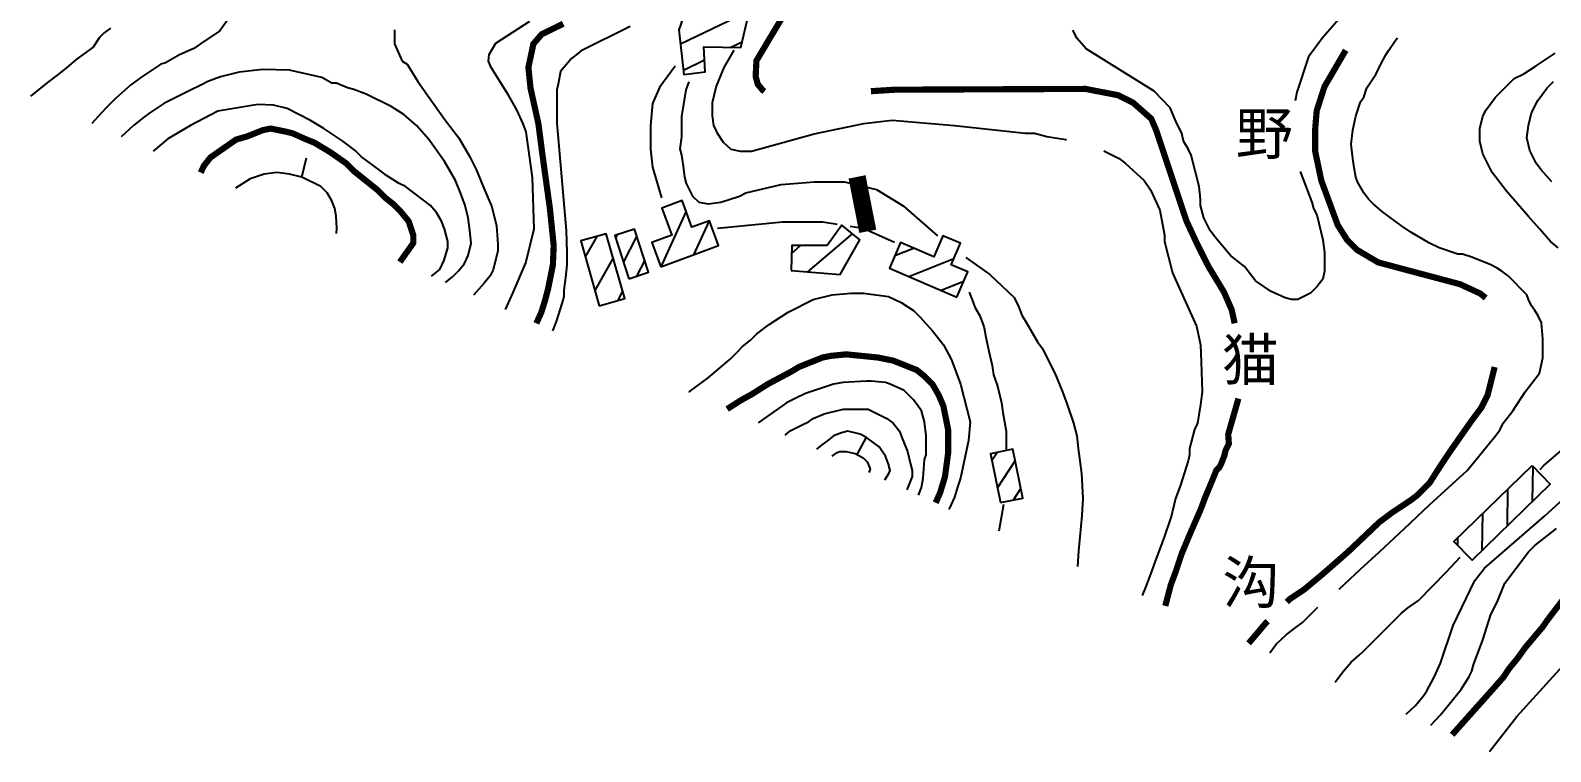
# Model space of a CAD drawing. Extents: x 35515948 to 35520624, y 3302916 to 3308279.
# Drawn here: x 35516774 to 35517389, y 3303510 to 3303802 of the extents above; entities that cross this region are included whole.
import ezdxf

# ---------------------------------------------------------------- set-up
doc = ezdxf.new("R2010")
doc.units = 0
doc.header["$LTSCALE"] = 10000
doc.header["$MEASUREMENT"] = 0
doc.layers.get('0').update_dxf_attribs({"linetype": 'CONTINUOUS'})
for name, color, linetype in [('2112', 7, 'CONTINUOUS'), ('2113', 7, 'CONTINUOUS'), ('8130', 34, 'CONTINUOUS'), ('HY_DX_DGXZ', 3, 'CONTINUOUS')]:
    doc.layers.add(name, color=color, linetype=linetype)
doc.styles.add('仿宋体', font='')
doc.styles.get('仿宋体').set_extended_font_data('文鼎CS仿宋体')

# ---------------------------------------------------------------- blocks, each defined once
blk = doc.blocks.new('1002')
blk.add_lwpolyline([(0, 0), (0.8, 0)])

msp = doc.modelspace()

# ---------------------------------------------------------------- linework, layer by layer
at = {"layer": '2112', "linetype": 'Continuous', "ltscale": 0.005, "const_width": 7, "flags": 128}
msp.add_lwpolyline([(35517112.83, 3303720.81), (35517108.49, 3303742.85)], dxfattribs=at)
at = {"layer": '2113', "linetype": 'Continuous', "ltscale": 0.005}
for p, q in [((35517062.7, 3303808.94), (35517037.04, 3303796.54)), ((35517061.93, 3303797.46), (35517057.45, 3303795.3)), ((35517046.69, 3303790.09), (35517038.18, 3303785.98)), ((35517029.13, 3303706.39), (35517039.36, 3303728.64)), ((35517010.78, 3303718.04), (35517011.48, 3303719.4)), ((35517042.36, 3303711.29), (35517048.69, 3303725.06)), ((35517088.55, 3303704.39), (35517106.61, 3303719.81)), ((35517003.07, 3303718.72), (35516998.47, 3303710.48)), ((35517013.95, 3303708.17), (35517019.37, 3303718.72)), ((35517082.02, 3303711.97), (35517085.66, 3303715.08)), ((35517123.78, 3303710.96), (35517131.31, 3303713.98)), ((35517143.08, 3303718.68), (35517143.51, 3303718.86)), ((35517009.73, 3303710.12), (35517002.33, 3303696.87)), ((35517019.37, 3303702.69), (35517022.54, 3303708.85)), ((35517129.51, 3303702.49), (35517147.66, 3303709.74)), ((35517013.59, 3303696.52), (35517011.45, 3303692.68)), ((35517142.51, 3303696.91), (35517151.7, 3303700.59)), ((35517163.1, 3303628.07), (35517165.16, 3303631.19)), ((35517165.38, 3303616.9), (35517172.57, 3303627.79)), ((35517381.95, 3303611.37), (35517382.17, 3303625.58)), ((35517171.79, 3303611.98), (35517174.85, 3303616.62)), ((35517371.8, 3303601.52), (35517372.03, 3303616.43)), ((35517361.65, 3303591.68), (35517361.88, 3303606.59)), ((35517351.68, 3303593.63), (35517351.72, 3303596.74))]:
    msp.add_line(p, q, dxfattribs=at)
for points in [[(35517045.13, 3303827.48), (35517036.4, 3303802.44), (35517038.36, 3303784.3), (35517046.95, 3303785.34), (35517046.39, 3303795.46), (35517061.4, 3303795.24), (35517064.53, 3303808.43), (35517050.99, 3303812.21), (35517055.33, 3303825.05)], [(35517029.03, 3303706.35), (35517052.41, 3303715.01), (35517048.69, 3303725.06), (35517041.65, 3303722.46), (35517037.66, 3303733.22), (35517029.4, 3303730.16), (35517033.46, 3303719.2), (35517025.38, 3303716.21)], [(35517004.11, 3303690.6), (35517014.44, 3303693.53), (35517006.97, 3303719.83), (35516996.65, 3303716.9)], [(35517016.05, 3303701.62), (35517024.03, 3303704.19), (35517018.44, 3303721.63), (35517010.45, 3303719.07)], [(35517081.84, 3303704.92), (35517101.63, 3303703.36), (35517109.62, 3303717.33), (35517102.33, 3303723.32), (35517096.34, 3303715.08), (35517082.1, 3303715.08)], [(35517148.94, 3303694.16), (35517153.32, 3303704.38), (35517146.6, 3303707.27), (35517150.31, 3303715.94), (35517143.21, 3303718.98), (35517139.55, 3303710.45), (35517126.04, 3303716.24), (35517121.6, 3303705.88)], [(35517166.6, 3303610.92), (35517175.64, 3303612.77), (35517171.6, 3303632.51), (35517162.57, 3303630.67)], [(35517381.82, 3303625.94), (35517389.16, 3303618.37), (35517357.48, 3303587.64), (35517350.14, 3303595.21)]]:
    msp.add_lwpolyline(points, close=True, dxfattribs=at)
at = {"layer": 'HY_DX_DGXZ', "linetype": 'Continuous', "ltscale": 0.005}
for points, elevation in [([(35517390.31, 3303869), (35517383.32, 3303867.1), (35517370.39, 3303862.64), (35517354.91, 3303854.16), (35517335.83, 3303840.17), (35517306.47, 3303810.17), (35517297.14, 3303799.25), (35517291.31, 3303791.41), (35517286.54, 3303777.1), (35517285.84, 3303773.65)], 420), ([(35517016.66, 3303803.71), (35516996.84, 3303793.85), (35516992.92, 3303790.77), (35516988.36, 3303785.48), (35516987.52, 3303780.39), (35516986.94, 3303778.15), (35516986.94, 3303764.61), (35516990.72, 3303721.14), (35516991.05, 3303712.24), (35516991.05, 3303707.16), (35516990.42, 3303702.08), (35516989.78, 3303697), (35516989.78, 3303694.46), (35516989.15, 3303691.92), (35516986.61, 3303684.3), (35516985.24, 3303680.56)], 445), ([(35517287.88, 3303745.05), (35517292.68, 3303732.56), (35517293.31, 3303730.02), (35517294.58, 3303727.48), (35517297.12, 3303717.32), (35517297.76, 3303712.24), (35517297.76, 3303704.62), (35517297.12, 3303701.45), (35517294.58, 3303698.27), (35517292.04, 3303695.73), (35517286.96, 3303693.19), (35517284.42, 3303693.19), (35517281.88, 3303693.83), (35517276.17, 3303696.37), (35517269.82, 3303700.81), (35517265.37, 3303706.53), (35517259.66, 3303710.97), (35517253.31, 3303718.59), (35517251.4, 3303721.13), (35517248.86, 3303726.21), (35517247.59, 3303731.29), (35517247.59, 3303733.83), (35517246.96, 3303738.91), (35517243.78, 3303751.61), (35517242.51, 3303754.15), (35517240.61, 3303757.33), (35517239.97, 3303760.5), (35517237.99, 3303764.49), (35517235.24, 3303770.85), (35517228.77, 3303777.63), (35517201.21, 3303794.7), (35517197.61, 3303798.94), (35517195.91, 3303802.33)], 420), ([(35517058.63, 3303794.22), (35517054.61, 3303787.17), (35517051.43, 3303779.54), (35517049.84, 3303772.86), (35517049.84, 3303767.56), (35517050.37, 3303763.64), (35517051.75, 3303760.78), (35517054.3, 3303756.85), (35517057.37, 3303754.1), (35517061.29, 3303753.25), (35517065.74, 3303753.25), (35517091.08, 3303760.25), (35517111.22, 3303764.49), (35517122.77, 3303765.87), (35517148, 3303763.64), (35517176.62, 3303760.56), (35517180.28, 3303760.5), (35517185.36, 3303759.23), (35517192.98, 3303757.96), (35517193.24, 3303757.86)], 430), ([(35517034.9, 3303787.7), (35517028.54, 3303779.01), (35517025.67, 3303772.54), (35517024.83, 3303763.64), (35517024.83, 3303754.1), (35517025.67, 3303746.79), (35517029.28, 3303734.42)], 440), ([(35517392.37, 3303714.15), (35517389.2, 3303716.69), (35517384.75, 3303721.77), (35517380.31, 3303726.85), (35517375.86, 3303731.93), (35517371.42, 3303737.01), (35517365.7, 3303744.63), (35517361.89, 3303752.25), (35517360.62, 3303757.33), (35517360.62, 3303762.41), (35517361.89, 3303767.49), (35517363.16, 3303770.03), (35517366.97, 3303775.11), (35517369.51, 3303777.65), (35517374.59, 3303782.73), (35517378.4, 3303784.63), (35517383.48, 3303787.81), (35517391.1, 3303792.89)], 435), ([(35517040.32, 3303781.39), (35517039.14, 3303778.16), (35517037.44, 3303767.24), (35517037.44, 3303759.08), (35517036.77, 3303754.15), (35517037.41, 3303751.61), (35517038.04, 3303747.17), (35517038.68, 3303742.72), (35517039.31, 3303740.18), (35517041.85, 3303735.1), (35517044.39, 3303732.56), (35517048.2, 3303731.93), (35517053.28, 3303732.56), (35517060.9, 3303735.1), (35517063.44, 3303736.37), (35517077.83, 3303739.79), (35517091.29, 3303740.85), (35517103.37, 3303740.85), (35517116.3, 3303737.77), (35517127.22, 3303731.1), (35517141, 3303719.01)], 435), ([(35517389.83, 3303740.82), (35517385.39, 3303745.9), (35517383.48, 3303748.44), (35517380.94, 3303753.52), (35517379.67, 3303758.6), (35517380.31, 3303763.68), (35517381.58, 3303768.76), (35517384.12, 3303773.84), (35517387.93, 3303778.92), (35517390.47, 3303781.46)], 440), ([(35517208.36, 3303753.45), (35517214.57, 3303750.34), (35517217.11, 3303748.44), (35517224.73, 3303741.45), (35517227.27, 3303737.64), (35517231.08, 3303729.39), (35517232.99, 3303719.23), (35517232.99, 3303716.69), (35517236.16, 3303703.99), (35517238.42, 3303699.08), (35517245.99, 3303682.38), (35517247.57, 3303674.82), (35517247.88, 3303667.89), (35517248.23, 3303655.73), (35517247.59, 3303650.65), (35517246.32, 3303643.03), (35517245.05, 3303640.49), (35517243.15, 3303632.87), (35517243.15, 3303630.33), (35517242.51, 3303627.79), (35517239.34, 3303617.63), (35517237.43, 3303612.55), (35517236.16, 3303607.47), (35517235.53, 3303604.93), (35517232.99, 3303597.31), (35517231.08, 3303592.23), (35517229.18, 3303587.15), (35517227.29, 3303581.95), (35517225.37, 3303576.99), (35517223.86, 3303573.32)], 430), ([(35517051.97, 3303722.01), (35517078.36, 3303724.63), (35517094.68, 3303724.63), (35517100.43, 3303723.73)], 440), ([(35517105.68, 3303722.91), (35517110.9, 3303722.09), (35517123.72, 3303716.47)], 440), ([(35517152.6, 3303710.18), (35517162.31, 3303703.33), (35517172.06, 3303694), (35517173.93, 3303690.02), (35517175.2, 3303686.84), (35517177.11, 3303683.67), (35517181.55, 3303676.05), (35517183.46, 3303673.51), (35517188.54, 3303663.35), (35517191.71, 3303655.73), (35517193.62, 3303650.65), (35517196.16, 3303643.03), (35517197.43, 3303637.95), (35517198.06, 3303632.87), (35517198.7, 3303627.79), (35517199.33, 3303622.71), (35517199.97, 3303612.55), (35517199.53, 3303605.73), (35517198.64, 3303597.01), (35517198.14, 3303591.36), (35517197.75, 3303585.06)], 435), ([(35517153.92, 3303696.1), (35517155.52, 3303691.92), (35517156.15, 3303690.02), (35517158.06, 3303686.84), (35517159.33, 3303683.67), (35517159.96, 3303681.76), (35517160.6, 3303677.95), (35517161.87, 3303672.24), (35517163.14, 3303666.52), (35517163.77, 3303662.71), (35517165.04, 3303658.9), (35517165.68, 3303657), (35517166.95, 3303651.28), (35517167.58, 3303647.47), (35517168.85, 3303639.85), (35517168.85, 3303632.6)], 440), ([(35517330.75, 3303525.29), (35517334.59, 3303528.73), (35517337.76, 3303532.54), (35517339.03, 3303534.44), (35517342.21, 3303540.16), (35517344.75, 3303545.87), (35517349.83, 3303561.11), (35517358.62, 3303579.31), (35517362.54, 3303584.39), (35517386.8, 3303605.47), (35517410.45, 3303627), (35517428.16, 3303642.16), (35517433.77, 3303646.76)], 440), ([(35517385.11, 3303624.31), (35517386.6, 3303625.94), (35517399.85, 3303637.39)], 435), ([(35517167.79, 3303610.22), (35517165.89, 3303599.38)], 440), ([(35517302.12, 3303538.16), (35517305.23, 3303542.42), (35517308.5, 3303546.28), (35517311.77, 3303549.15), (35517313.63, 3303550.95), (35517328.87, 3303566.19), (35517331.41, 3303568.1), (35517335.86, 3303571.27), (35517347.07, 3303582.7), (35517352.62, 3303588.78)], 435), ([(35517364.62, 3303510.07), (35517375.59, 3303524.32), (35517398.1, 3303549.08)], 455)]:
    msp.add_lwpolyline(points, dxfattribs=dict(at, elevation=elevation))
at = {"layer": 'HY_DX_DGXZ', "linetype": 'Continuous', "ltscale": 0.005, "flags": 128}
for points, elevation in [([(35516854.59, 3303807.72), (35516850.5, 3303802.05), (35516842.61, 3303796.69), (35516839.92, 3303794.79), (35516834.21, 3303792.25), (35516828.49, 3303789.08), (35516826.59, 3303788.44), (35516818.97, 3303783.36), (35516814.52, 3303780.19), (35516808.17, 3303774.47), (35516806.27, 3303772.57), (35516804.54, 3303770.88), (35516801.17, 3303767.12), (35516798.67, 3303764.41)], 460), ([(35516966.13, 3303689.15), (35516969.23, 3303695.99), (35516974.37, 3303708.1), (35516977.76, 3303721.77), (35516977.13, 3303742.54), (35516974.54, 3303761.14), (35516973.27, 3303764.31), (35516970.73, 3303770.03), (35516967.38, 3303775.94), (35516960.38, 3303787.17), (35516959.21, 3303789.71), (35516959.53, 3303792.47), (35516962.29, 3303797.03), (35516976.07, 3303805.93)], 455), ([(35516806.27, 3303803.05), (35516803.73, 3303801.14), (35516801.82, 3303799.24), (35516799.28, 3303795.43), (35516792.3, 3303790.35), (35516788.49, 3303787.17), (35516784.68, 3303784), (35516780.68, 3303781.13), (35516773.8, 3303775.58)], 455), ([(35516921.2, 3303802.41), (35516921.2, 3303796.7), (35516924.38, 3303789.71), (35516926.28, 3303788.44), (35516930.73, 3303781.46), (35516941.52, 3303766.22), (35516945.33, 3303761.14), (35516947.24, 3303758.6), (35516951.68, 3303750.98), (35516954.22, 3303745.9), (35516957.4, 3303738.28), (35516960.57, 3303730.66), (35516962.48, 3303723.04), (35516963.11, 3303715.42), (35516963.11, 3303712.88), (35516961.21, 3303705.26), (35516959.94, 3303702.72), (35516957.54, 3303699.75), (35516953.18, 3303694.97)], 460), ([(35517303.71, 3303575.86), (35517312.36, 3303583.97), (35517319.98, 3303590.96), (35517330.14, 3303600.48), (35517340.3, 3303610.01), (35517347.92, 3303616.99), (35517355.54, 3303623.98), (35517366.97, 3303637.95), (35517368.88, 3303640.49), (35517370.15, 3303643.03), (35517373.96, 3303648.11), (35517379.04, 3303655.73), (35517384.75, 3303663.35), (35517386.08, 3303669.62), (35517386.08, 3303677.25), (35517385.55, 3303683.71), (35517384.12, 3303686.84), (35517382.85, 3303688.75), (35517381.58, 3303690.65), (35517380.31, 3303693.19), (35517379.67, 3303695.1), (35517372.05, 3303702.72), (35517369.51, 3303704.62), (35517367.61, 3303705.89), (35517365.07, 3303707.16), (35517357.45, 3303710.34), (35517353.64, 3303711.61), (35517351.73, 3303711.61), (35517344.11, 3303714.15), (35517340.3, 3303716.05), (35517332.68, 3303720.5), (35517328.87, 3303723.04), (35517321.25, 3303728.75), (35517317.44, 3303731.93), (35517315.54, 3303733.83), (35517313.63, 3303736.37), (35517311.09, 3303740.82), (35517310.46, 3303742.72), (35517309.82, 3303746.53), (35517309.19, 3303750.34), (35517308.55, 3303756.06), (35517309.19, 3303761.77), (35517310.46, 3303767.49), (35517312.36, 3303773.2), (35517313.63, 3303775.11), (35517314.9, 3303778.92), (35517318.71, 3303784.63), (35517320.62, 3303788.44), (35517322.52, 3303792.25), (35517323.79, 3303794.16), (35517326.33, 3303797.97), (35517327.27, 3303799.18)], 430), ([(35516941.86, 3303700.06), (35516944.75, 3303702.43), (35516947.13, 3303704.81), (35516949.51, 3303707.78), (35516951.05, 3303710.97), (35516952.32, 3303716.05), (35516951.68, 3303721.13), (35516951.05, 3303726.21), (35516949.78, 3303731.29), (35516947.87, 3303736.37), (35516945.97, 3303741.45), (35516941.52, 3303749.07), (35516935.17, 3303757.96), (35516930.09, 3303763.68), (35516925.01, 3303768.12), (35516919.93, 3303771.3), (35516909.77, 3303776.38), (35516904.69, 3303778.28), (35516902.15, 3303778.92), (35516897.71, 3303780.82), (35516895.8, 3303780.82), (35516891.75, 3303783.08), (35516878.68, 3303786.02), (35516867.94, 3303786.28), (35516858.34, 3303785.27), (35516850.72, 3303783.36), (35516845.64, 3303781.46), (35516843.1, 3303780.19), (35516838.02, 3303777.65), (35516827.86, 3303772.57), (35516822.14, 3303768.76), (35516819.6, 3303766.85), (35516815.54, 3303763.65), (35516810.53, 3303759.08)], 465), ([(35516936.14, 3303702.63), (35516939.59, 3303705.4), (35516941.38, 3303709.16), (35516942.79, 3303714.15), (35516942.79, 3303716.69), (35516941.52, 3303721.77), (35516940.25, 3303724.94), (35516938.35, 3303728.12), (35516935.81, 3303731.29), (35516925.65, 3303738.91), (35516923.11, 3303740.18), (35516918.03, 3303743.36), (35516915.49, 3303745.26), (35516910.41, 3303749.07), (35516907.87, 3303750.98), (35516905.33, 3303753.52), (35516900.25, 3303757.33), (35516892.63, 3303762.41), (35516887.25, 3303765.69), (35516877.78, 3303770.58), (35516872.16, 3303771.83), (35516865.92, 3303772.14), (35516849.69, 3303769.44), (35516838.65, 3303763.68), (35516829.42, 3303758.3), (35516823.56, 3303753.22)], 470), ([(35516897.67, 3303719.92), (35516897.88, 3303721.91), (35516897.59, 3303726.96), (35516897.07, 3303730.02), (35516895.8, 3303733.2), (35516893.9, 3303736.37), (35516891.36, 3303738.91), (35516883.74, 3303742.72), (35516878.66, 3303743.99), (35516873.58, 3303744.63), (35516868.5, 3303743.99), (35516862.78, 3303742.09), (35516856.78, 3303738.29)], 480), ([(35517040.36, 3303655.79), (35517040.58, 3303655.73), (35517048.2, 3303661.44), (35517057.09, 3303669.06), (35517059.63, 3303671.6), (35517062.17, 3303674.14), (35517065.35, 3303676.68), (35517067.89, 3303679.22), (35517072.97, 3303683.03), (35517080.59, 3303688.11), (35517090.75, 3303693.19), (35517098.37, 3303695.1), (35517105.99, 3303695.73), (35517111.07, 3303695.73), (35517116.15, 3303695.1), (35517121.23, 3303694.46), (35517126.31, 3303691.92), (35517131.39, 3303688.75), (35517133.93, 3303686.21), (35517139.01, 3303680.49), (35517141.55, 3303677.32), (35517143.45, 3303674.78), (35517146.63, 3303669.06), (35517148.53, 3303663.98), (35517150.44, 3303658.9), (35517154.25, 3303643.66), (35517153.61, 3303636.04), (35517150.44, 3303620.8), (35517149.12, 3303617.14), (35517147.9, 3303613.18), (35517145.8, 3303608.41), (35517145.8, 3303608.41)], 445), ([(35517133.4, 3303613.98), (35517134.56, 3303616.99), (35517135.2, 3303620.8), (35517135.83, 3303628.42), (35517136.47, 3303630.33), (35517136.47, 3303637.95), (35517135.83, 3303643.66), (35517134.56, 3303648.11), (35517133.29, 3303650.01), (35517131.39, 3303652.55), (35517127.58, 3303656.36), (35517121.86, 3303658.9), (35517119.96, 3303659.54), (35517114.24, 3303660.17), (35517112.34, 3303660.17), (35517102.81, 3303659.54), (35517099, 3303658.9), (35517087.57, 3303655.09), (35517083.76, 3303653.19), (35517079.95, 3303651.28), (35517078.05, 3303650.01), (35517078.05, 3303650.01), (35517078.05, 3303650.01), (35517078.05, 3303650.01), (35517068.43, 3303643.18)], 455), ([(35517079.38, 3303638.26), (35517081.39, 3303639.93), (35517086.3, 3303642.39), (35517088.84, 3303643.66), (35517090.75, 3303644.93), (35517095.19, 3303646.84), (35517102.81, 3303648.74), (35517112.97, 3303648.74), (35517120.59, 3303644.93), (35517123.13, 3303643.03), (35517125.67, 3303639.85), (35517126.94, 3303636.68), (35517128.85, 3303631.6), (35517130.12, 3303626.52), (35517130.75, 3303623.98), (35517130.75, 3303621.44), (35517129.43, 3303618.08), (35517128.59, 3303616.14)], 460), ([(35517119.69, 3303620.14), (35517121.4, 3303622.74), (35517121.86, 3303623.98), (35517121.23, 3303626.52), (35517119.96, 3303629.69), (35517117.42, 3303633.5), (35517112.34, 3303637.31), (35517109.8, 3303638.58), (35517104.72, 3303639.85), (35517102.18, 3303639.22), (35517099, 3303637.95), (35517096.72, 3303636.11), (35517094.24, 3303634.33), (35517092.11, 3303632.54)], 465), ([(35517098.47, 3303629.68), (35517100.38, 3303631.16), (35517101.47, 3303631.65), (35517104.05, 3303631.65), (35517107.72, 3303630.86), (35517110.99, 3303629.08), (35517112.58, 3303627.39), (35517113.57, 3303625.21), (35517113.77, 3303624.42), (35517113.22, 3303623.05)], 470), ([(35517340.81, 3303520.77), (35517344.75, 3303524.92), (35517353, 3303535.08), (35517356.18, 3303540.16), (35517357.45, 3303542.7), (35517358.08, 3303545.24), (35517361.89, 3303555.4), (35517365.07, 3303565.56), (35517367.61, 3303570.64), (35517370.78, 3303578.26), (35517380.31, 3303590.96), (35517382.85, 3303593.5), (35517386.02, 3303596.04), (35517391.74, 3303600.48)], 445), ([(35517275.65, 3303550.05), (35517278.21, 3303553.55), (35517282.28, 3303557.31), (35517286.33, 3303560.48), (35517288.87, 3303562.38), (35517295.07, 3303568.58)], 430)]:
    msp.add_lwpolyline(points, dxfattribs=dict(at, elevation=elevation))
at = {"layer": 'HY_DX_DGXZ', "linetype": 'Continuous', "ltscale": 0.005, "const_width": 2.5}
for points, elevation in [([(35516978.64, 3303683.53), (35516980.6, 3303687.82), (35516982.19, 3303692.87), (35516983.43, 3303697.64), (35516985.34, 3303707.16), (35516985.67, 3303715.15), (35516984.1, 3303730.27), (35516981.26, 3303750.75), (35516979.46, 3303764.49), (35516976.28, 3303778.8), (35516975.43, 3303787.17), (35516977.45, 3303796.71), (35516980.84, 3303800.63), (35516989.53, 3303804.87)], 450), ([(35517070.96, 3303777.45), (35517070.3, 3303777.95), (35517068.29, 3303780.39), (35517067.44, 3303783.57), (35517067.76, 3303789.93), (35517077.83, 3303806.78)], 425)]:
    msp.add_lwpolyline(points, dxfattribs=dict(at, elevation=elevation))
at = {"layer": 'HY_DX_DGXZ', "linetype": 'Continuous', "ltscale": 0.005, "const_width": 2.5, "flags": 128}
for points, elevation in [([(35517306.33, 3303794.12), (35517297.74, 3303779.4), (35517294.59, 3303769.64), (35517293.96, 3303762.08), (35517293.96, 3303753.26), (35517296.48, 3303741.29), (35517303.1, 3303723.33), (35517306.88, 3303717.35), (35517310.98, 3303713.25), (35517319.49, 3303708.21), (35517332.42, 3303704.75), (35517352.6, 3303699.39), (35517360.79, 3303695.61), (35517363.02, 3303693.83)], 425), ([(35517261.37, 3303683.52), (35517260.18, 3303689), (35517257.02, 3303696.24), (35517250.72, 3303706.64), (35517245.99, 3303716.09), (35517241.89, 3303724.91), (35517229.6, 3303761.76), (35517227.6, 3303766.4), (35517220.29, 3303772.86), (35517214.14, 3303775.94), (35517201, 3303778.48), (35517123.83, 3303778.16), (35517114.11, 3303777.55)], 425), ([(35516842.76, 3303744.59), (35516844.09, 3303747.41), (35516846.67, 3303750.68), (35516857.07, 3303757.96), (35516861.51, 3303759.23), (35516867.86, 3303761.77), (35516871.04, 3303762.41), (35516877.39, 3303761.14), (35516879.93, 3303760.5), (35516885.64, 3303757.96), (35516888.82, 3303756.69), (35516895.17, 3303752.88), (35516901.52, 3303748.44), (35516904.69, 3303745.26), (35516914.22, 3303737.64), (35516917.39, 3303734.47), (35516920.57, 3303731.93), (35516923.74, 3303728.75), (35516926.92, 3303724.94), (35516928.82, 3303719.23), (35516928.82, 3303716.05), (35516923.38, 3303708.36)], 475), ([(35517140.33, 3303610.86), (35517142.18, 3303615.09), (35517144.09, 3303621.44), (35517145.36, 3303630.96), (35517145.36, 3303640.49), (35517143.45, 3303650.01), (35517141.55, 3303654.46), (35517139.01, 3303658.9), (35517135.83, 3303662.08), (35517132.66, 3303664.62), (35517123.13, 3303668.43), (35517116.78, 3303669.7), (35517110.43, 3303670.33), (35517104.08, 3303670.97), (35517097.73, 3303670.33), (35517094.56, 3303669.7), (35517085.03, 3303665.89), (35517081.86, 3303663.98), (35517072.33, 3303658.9), (35517065.82, 3303654.78), (35517061.36, 3303652.31), (35517055.9, 3303648.81)], 450), ([(35517366.65, 3303665.85), (35517363.8, 3303654.46), (35517361.26, 3303649.38), (35517357.45, 3303644.3), (35517348.56, 3303631.6), (35517344.75, 3303625.88), (35517340.3, 3303618.9), (35517335.22, 3303613.82), (35517332.68, 3303611.91), (35517325.06, 3303606.83), (35517319.98, 3303603.02), (35517307.28, 3303590.96), (35517302.2, 3303586.51), (35517297.12, 3303582.07), (35517289.5, 3303575.72), (35517283.79, 3303571.91), (35517282.53, 3303570.65)], 425), ([(35517233.29, 3303569.09), (35517235.53, 3303577.62), (35517237.43, 3303582.7), (35517239.97, 3303590.32), (35517243.15, 3303597.94), (35517247.59, 3303608.1), (35517249.5, 3303613.18), (35517252.67, 3303620.8), (35517253.94, 3303623.98), (35517255.21, 3303625.25), (35517255.85, 3303626.52), (35517257.12, 3303629.69), (35517257.75, 3303632.23), (35517259.02, 3303634.77), (35517258.77, 3303638.56), (35517262.89, 3303653.05)], 425), ([(35517407.88, 3303589.5), (35517388.02, 3303563.35), (35517386.02, 3303560.48), (35517379.04, 3303552.22), (35517375.86, 3303547.78), (35517372.69, 3303543.97), (35517370.15, 3303540.16), (35517365.3, 3303534.68), (35517349.43, 3303516.9)], 450), ([(35517274.75, 3303562.86), (35517273.63, 3303561.75), (35517270.18, 3303557.61), (35517267.02, 3303553.93)], 425)]:
    msp.add_lwpolyline(points, dxfattribs=dict(at, elevation=elevation))

# ---------------------------------------------------------------- block references
at = {"layer": '8130', "linetype": 'Continuous', "ltscale": 0.005, "xscale": 10, "yscale": 10, "zscale": 10}
for p, rotation in [((35516883.74, 3303742.72, 480), 77.07818256928694), ((35517108.47, 3303630.38, 465), 60.90352578199676)]:
    msp.add_blockref('1002', p, dxfattribs=dict(at, rotation=rotation))

# ---------------------------------------------------------------- texts
at = {"layer": '2113', "linetype": 'Continuous', "ltscale": 0.005, "style": '仿宋体'}
for s, p in [('野', (35517261.81, 3303751.9, 3306519.62)), ('猫', (35517256.16, 3303660.31, 3306519.62)), ('沟', (35517256.47, 3303570.13, 3306519.62))]:
    msp.add_text(s, height=17, dxfattribs=at).set_placement(p)

doc.saveas('drawing.dxf')
